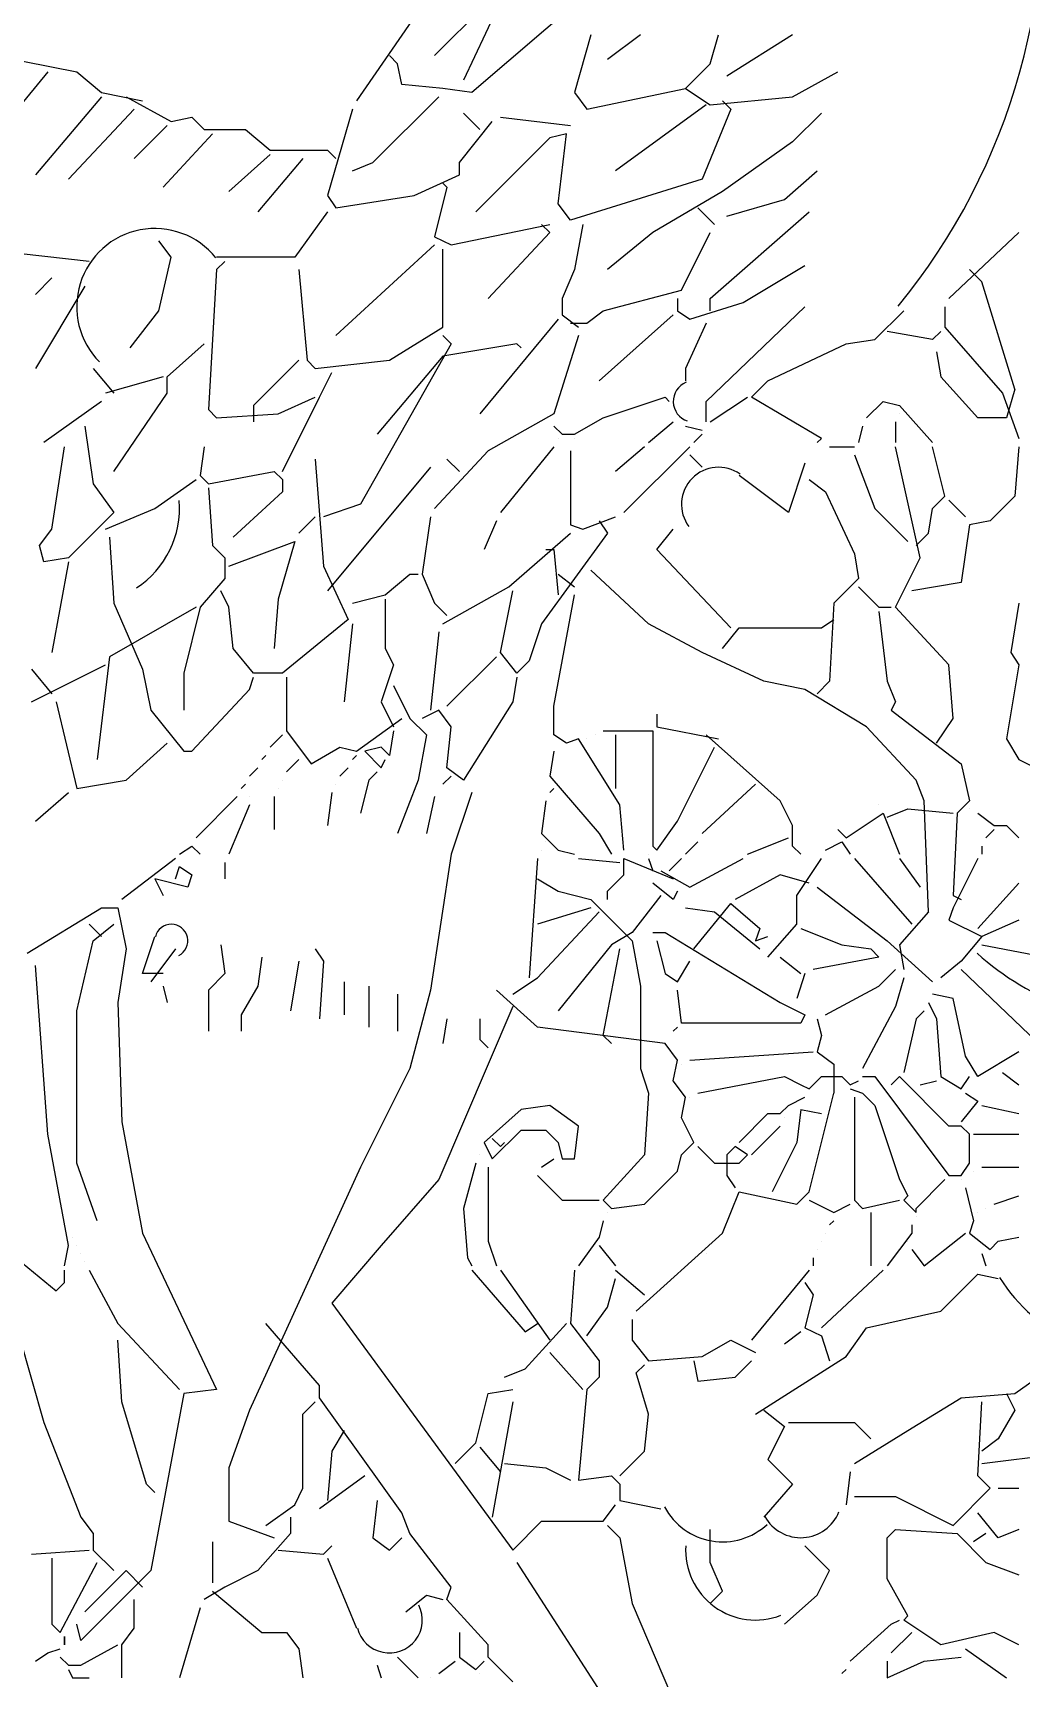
# Model space of a CAD drawing. Extents: x -747684 to -361709, y -438585 to -234743.
# Drawn here: x -372814.4 to -372673.6, y -242702 to -242467.6 of the extents above; entities that cross this region are included whole.
import ezdxf

# ---------------------------------------------------------------- set-up
doc = ezdxf.new("R2010")
doc.units = 0
doc.header["$LTSCALE"] = 100
doc.header["$MEASUREMENT"] = 0
doc.layers.get('0').update_dxf_attribs({"linetype": 'CONTINUOUS'})
for name, color, linetype in [('1', 7, 'CONTINUOUS'), ('2', 1, 'CONTINUOUS'), ('2D', 7, 'CONTINUOUS')]:
    doc.layers.add(name, color=color, linetype=linetype)

msp = doc.modelspace()

# ---------------------------------------------------------------- linework, layer by layer
at = {"color": 8}
msp.add_circle((-372767.14, -242550.53), 322.68, dxfattribs=at)
at = {"layer": '1', "color": 8}
for p, q in [((-372676.22, -242518.93), (-372673.88, -242525.39)), ((-372674.46, -242518.35), (-372675.64, -242522.45)), ((-372675.64, -242522.45), (-372679.74, -242522.45)), ((-372730.17, -242587.55), (-372730.17, -242585.2)), ((-372730.17, -242585.2), (-372723.14, -242588.13)), ((-372726.66, -242584.61), (-372726.66, -242584.61)), ((-372726.66, -242585.2), (-372726.07, -242586.96)), ((-372724.9, -242590.48), (-372729, -242595.76)), ((-372734.87, -242591.07), (-372729, -242596.93)), ((-372686.78, -242592.82), (-372690.88, -242597.52)), ((-372683.26, -242592.24), (-372683.85, -242594)), ((-372683.85, -242594), (-372679.16, -242596.34)), ((-372729, -242595.76), (-372731.93, -242597.52)), ((-372692.64, -242596.93), (-372686.19, -242602.79)), ((-372690.88, -242597.52), (-372690.3, -242601.03)), ((-372679.16, -242596.34), (-372682.09, -242599.86)), ((-372707.89, -242599.28), (-372704.96, -242601.62)), ((-372682.09, -242599.86), (-372685.02, -242602.21)), ((-372702.61, -242612.76), (-372700.27, -242614.52)), ((-372703.79, -242618.04), (-372702.03, -242616.28)), ((-372702.03, -242616.28), (-372699.09, -242616.28)), ((-372700.27, -242614.52), (-372700.27, -242618.63)), ((-372699.09, -242616.28), (-372697.92, -242617.45)), ((-372704.96, -242617.45), (-372703.79, -242618.04)), ((-372697.92, -242617.45), (-372696.75, -242616.87)), ((-372697.92, -242618.04), (-372696.16, -242618.63)), ((-372706.72, -242620.39), (-372704.37, -242619.21)), ((-372688.54, -242635.63), (-372688.54, -242635.05)), ((-372809.93, -242696.04), (-372809.93, -242697.21)), ((-372809.93, -242697.21), (-372809.93, -242696.04)), ((-372812.27, -242698.38), (-372810.52, -242697.8)), ((-372810.52, -242698.97), (-372809.34, -242700.14)), ((-372809.34, -242700.14), (-372807.58, -242700.14)), ((-372809.34, -242700.73), (-372808.76, -242701.9))]:
    msp.add_line(p, q, dxfattribs=at)
at = {"layer": '2', "color": 8}
for p, q in [((-372750.11, -242450.91), (-372768.29, -242477.3)), ((-372757.15, -242470.85), (-372750.11, -242463.81)), ((-372735.45, -242462.05), (-372751.87, -242476.12)), ((-372748.35, -242464.4), (-372753.05, -242474.37)), ((-372734.87, -242467.91), (-372737.21, -242476.12)), ((-372727.83, -242467.91), (-372732.52, -242471.43)), ((-372717.86, -242472.02), (-372716.69, -242467.91)), ((-372706.13, -242467.91), (-372715.51, -242473.78)), ((-372819.9, -242470.85), (-372808.17, -242473.19)), ((-372762.43, -242472.02), (-372763.6, -242470.85)), ((-372812.27, -242473.19), (-372823.42, -242486.68)), ((-372808.17, -242473.19), (-372804.65, -242476.12)), ((-372761.84, -242474.95), (-372762.43, -242472.02)), ((-372721.38, -242475.54), (-372717.86, -242472.02)), ((-372706.13, -242476.71), (-372699.68, -242473.19)), ((-372755.98, -242475.54), (-372761.84, -242474.95)), ((-372751.87, -242476.12), (-372755.98, -242475.54)), ((-372735.45, -242478.47), (-372721.38, -242475.54)), ((-372721.38, -242475.54), (-372717.86, -242477.88)), ((-372804.65, -242476.71), (-372814.03, -242487.85)), ((-372804.65, -242476.12), (-372798.79, -242477.3)), ((-372801.13, -242476.71), (-372794.68, -242480.23)), ((-372765.95, -242486.09), (-372756.56, -242476.71)), ((-372737.21, -242476.12), (-372735.45, -242478.47)), ((-372718.45, -242477.88), (-372731.35, -242487.27)), ((-372717.86, -242477.88), (-372706.13, -242476.71)), ((-372716.1, -242477.3), (-372714.93, -242478.47)), ((-372799.96, -242478.47), (-372809.34, -242488.44)), ((-372794.68, -242480.23), (-372791.75, -242479.64)), ((-372791.75, -242479.64), (-372789.99, -242481.4)), ((-372768.88, -242478.47), (-372772.4, -242490.79)), ((-372753.63, -242486.09), (-372748.94, -242480.23)), ((-372753.05, -242479.06), (-372750.7, -242481.4)), ((-372747.77, -242479.64), (-372737.8, -242480.82)), ((-372714.93, -242478.47), (-372719.03, -242488.44)), ((-372702.03, -242479.06), (-372706.13, -242483.16)), ((-372795.27, -242480.82), (-372799.96, -242485.51)), ((-372788.82, -242481.99), (-372795.85, -242489.61)), ((-372789.99, -242481.4), (-372784.13, -242481.4)), ((-372784.13, -242481.4), (-372780.61, -242484.33)), ((-372740.73, -242482.58), (-372751.29, -242493.13)), ((-372738.38, -242481.99), (-372740.73, -242482.58)), ((-372739.56, -242491.96), (-372738.38, -242481.99)), ((-372780.61, -242484.92), (-372786.47, -242490.2)), ((-372780.61, -242484.33), (-372772.4, -242484.33)), ((-372772.4, -242484.33), (-372771.22, -242485.51)), ((-372706.13, -242483.16), (-372716.1, -242490.2)), ((-372775.92, -242485.51), (-372782.37, -242493.13)), ((-372768.88, -242487.27), (-372765.95, -242486.09)), ((-372753.63, -242487.85), (-372753.63, -242486.09)), ((-372707.3, -242491.37), (-372702.61, -242487.27)), ((-372760.08, -242490.79), (-372753.63, -242487.85)), ((-372755.39, -242489.61), (-372757.15, -242496.65)), ((-372755.98, -242489.03), (-372755.39, -242489.61)), ((-372719.03, -242488.44), (-372737.8, -242494.3)), ((-372772.4, -242490.79), (-372771.22, -242492.54)), ((-372771.22, -242492.54), (-372760.08, -242490.79)), ((-372737.8, -242494.3), (-372739.56, -242491.96)), ((-372716.1, -242490.2), (-372726.07, -242496.06)), ((-372715.51, -242493.72), (-372707.3, -242491.37)), ((-372772.4, -242493.13), (-372777.09, -242499.58)), ((-372719.62, -242492.54), (-372717.27, -242494.89)), ((-372717.86, -242505.45), (-372703.79, -242493.13)), ((-372757.15, -242496.65), (-372754.8, -242497.82)), ((-372754.8, -242497.82), (-372740.73, -242494.89)), ((-372740.73, -242496.06), (-372749.53, -242505.45)), ((-372741.9, -242494.89), (-372740.73, -242496.06)), ((-372736.04, -242494.89), (-372737.21, -242501.34)), ((-372726.07, -242496.06), (-372732.52, -242501.34)), ((-372721.96, -242504.27), (-372717.86, -242496.06)), ((-372673.88, -242496.06), (-372683.85, -242505.45)), ((-372806.41, -242500.17), (-372822.24, -242498.41)), ((-372794.68, -242499.58), (-372796.44, -242497.24)), ((-372757.15, -242497.82), (-372771.22, -242510.72)), ((-372755.98, -242509.55), (-372755.98, -242498.41)), ((-372796.44, -242507.21), (-372794.68, -242499.58)), ((-372788.23, -242501.34), (-372789.4, -242521.28)), ((-372777.09, -242499.58), (-372788.23, -242499.58)), ((-372787.06, -242500.17), (-372788.23, -242501.34)), ((-372776.5, -242501.34), (-372775.33, -242514.24)), ((-372737.21, -242501.34), (-372738.97, -242505.45)), ((-372713.17, -242506.03), (-372704.37, -242500.75)), ((-372679.16, -242503.1), (-372680.91, -242501.34)), ((-372811.69, -242502.51), (-372814.03, -242504.86)), ((-372807, -242503.69), (-372814.03, -242515.42)), ((-372674.46, -242518.35), (-372679.16, -242503.1)), ((-372738.97, -242505.45), (-372738.97, -242507.79)), ((-372733.11, -242507.21), (-372721.96, -242504.27)), ((-372722.55, -242505.45), (-372722.55, -242507.21)), ((-372720.79, -242508.38), (-372713.17, -242506.03)), ((-372717.86, -242507.21), (-372717.86, -242505.45)), ((-372800.55, -242512.48), (-372796.44, -242507.21)), ((-372739.56, -242508.38), (-372750.7, -242521.87)), ((-372738.97, -242507.79), (-372736.63, -242509.55)), ((-372735.45, -242508.97), (-372733.11, -242507.21)), ((-372723.14, -242507.79), (-372733.69, -242517.18)), ((-372722.55, -242507.21), (-372720.79, -242508.38)), ((-372718.45, -242520.11), (-372704.37, -242506.62)), ((-372694.4, -242511.31), (-372690.3, -242507.21)), ((-372684.43, -242506.62), (-372684.43, -242509.55)), ((-372763.6, -242514.24), (-372755.98, -242509.55)), ((-372755.98, -242510.72), (-372754.8, -242511.9)), ((-372736.63, -242510.72), (-372740.14, -242521.87)), ((-372737.8, -242508.97), (-372735.45, -242508.97)), ((-372718.45, -242508.97), (-372721.38, -242515.42)), ((-372686.19, -242511.31), (-372692.64, -242510.14)), ((-372685.02, -242510.14), (-372686.19, -242511.31)), ((-372684.43, -242509.55), (-372676.22, -242518.93)), ((-372795.27, -242516.59), (-372789.99, -242511.9)), ((-372754.8, -242511.9), (-372767.71, -242534.77)), ((-372745.42, -242511.9), (-372755.98, -242513.66)), ((-372744.84, -242512.48), (-372745.42, -242511.9)), ((-372709.65, -242517.18), (-372698.51, -242511.9)), ((-372698.51, -242511.9), (-372694.4, -242511.31)), ((-372685.61, -242513.07), (-372685.02, -242516.59)), ((-372805.82, -242515.42), (-372802.89, -242518.93)), ((-372776.5, -242514.24), (-372782.95, -242520.69)), ((-372775.33, -242514.24), (-372774.16, -242515.42)), ((-372774.16, -242515.42), (-372763.6, -242514.24)), ((-372755.98, -242513.66), (-372765.36, -242524.8)), ((-372721.38, -242515.42), (-372721.38, -242517.18)), ((-372795.85, -242516.59), (-372804.06, -242518.93)), ((-372795.27, -242518.93), (-372795.27, -242516.59)), ((-372773.57, -242519.52), (-372771.81, -242516)), ((-372712, -242519.52), (-372709.65, -242517.18)), ((-372685.02, -242516.59), (-372679.74, -242522.45)), ((-372804.65, -242520.11), (-372812.86, -242525.97)), ((-372802.89, -242530.08), (-372795.27, -242518.93)), ((-372779.43, -242521.87), (-372774.16, -242519.52)), ((-372778.85, -242530.08), (-372773.57, -242519.52)), ((-372733.11, -242522.45), (-372724.31, -242519.52)), ((-372724.31, -242519.52), (-372723.72, -242520.11)), ((-372718.45, -242523.04), (-372718.45, -242520.11)), ((-372717.86, -242523.04), (-372712.58, -242519.52)), ((-372702.03, -242525.39), (-372712, -242519.52)), ((-372695.58, -242522.45), (-372693.23, -242520.11)), ((-372693.23, -242520.11), (-372690.88, -242520.69)), ((-372789.4, -242521.28), (-372788.23, -242522.45)), ((-372788.23, -242522.45), (-372779.43, -242521.87)), ((-372782.95, -242520.69), (-372782.95, -242523.04)), ((-372740.14, -242521.87), (-372749.53, -242527.14)), ((-372737.21, -242524.8), (-372733.11, -242522.45)), ((-372690.88, -242520.69), (-372686.19, -242525.97)), ((-372690.88, -242521.87), (-372690.88, -242521.87)), ((-372807, -242523.63), (-372805.82, -242531.84)), ((-372740.14, -242523.63), (-372738.97, -242524.8)), ((-372738.97, -242524.8), (-372737.21, -242524.8)), ((-372726.66, -242525.97), (-372723.14, -242523.04)), ((-372721.38, -242523.63), (-372719.03, -242524.21)), ((-372720.21, -242525.97), (-372719.03, -242524.8)), ((-372696.16, -242523.63), (-372696.75, -242525.97)), ((-372691.47, -242523.04), (-372691.47, -242525.97)), ((-372811.69, -242538.29), (-372809.93, -242526.56)), ((-372789.99, -242526.56), (-372790.58, -242530.66)), ((-372749.53, -242527.14), (-372757.15, -242535.35)), ((-372740.14, -242526.56), (-372747.77, -242535.94)), ((-372739.56, -242525.39), (-372739.56, -242525.39)), ((-372737.8, -242527.14), (-372737.8, -242537.7)), ((-372737.21, -242525.39), (-372737.21, -242525.39)), ((-372727.24, -242526.56), (-372731.35, -242530.08)), ((-372720.79, -242526.56), (-372730.17, -242535.94)), ((-372702.61, -242525.97), (-372702.03, -242525.39)), ((-372700.85, -242526.56), (-372697.33, -242526.56)), ((-372687.95, -242542.39), (-372691.47, -242526.56)), ((-372684.43, -242533.6), (-372686.19, -242526.56)), ((-372673.88, -242526.56), (-372674.46, -242533.6)), ((-372774.16, -242528.32), (-372772.98, -242543.56)), ((-372757.74, -242529.49), (-372772.4, -242547.08)), ((-372755.39, -242528.32), (-372753.63, -242530.08)), ((-372720.79, -242527.73), (-372719.03, -242529.49)), ((-372704.37, -242528.9), (-372706.72, -242535.94)), ((-372697.33, -242527.73), (-372694.4, -242535.35)), ((-372805.82, -242531.84), (-372802.89, -242535.94)), ((-372797.03, -242535.35), (-372791.16, -242531.25)), ((-372790.58, -242530.66), (-372789.4, -242531.84)), ((-372789.4, -242531.84), (-372780.02, -242530.08)), ((-372780.02, -242530.08), (-372778.85, -242531.25)), ((-372778.85, -242531.25), (-372778.85, -242533.01)), ((-372706.72, -242535.94), (-372713.75, -242530.66)), ((-372703.79, -242531.25), (-372701.44, -242533.01)), ((-372789.4, -242532.42), (-372788.82, -242540.63)), ((-372778.85, -242533.01), (-372785.89, -242539.46)), ((-372701.44, -242533.01), (-372697.33, -242541.81)), ((-372686.19, -242535.35), (-372684.43, -242533.6)), ((-372683.85, -242534.18), (-372681.5, -242536.53)), ((-372674.46, -242533.6), (-372677.98, -242537.11)), ((-372802.89, -242535.94), (-372809.34, -242542.39)), ((-372804.06, -242538.29), (-372797.03, -242535.35)), ((-372774.16, -242536.53), (-372776.5, -242538.87)), ((-372767.71, -242534.77), (-372772.98, -242536.53)), ((-372757.74, -242536.53), (-372758.91, -242544.74)), ((-372736.04, -242538.29), (-372731.35, -242536.53)), ((-372694.4, -242535.35), (-372689.71, -242540.05)), ((-372686.78, -242538.87), (-372686.19, -242535.35)), ((-372813.45, -242540.63), (-372811.69, -242538.29)), ((-372748.35, -242537.11), (-372750.11, -242541.22)), ((-372746.59, -242546.5), (-372737.8, -242538.87)), ((-372732.52, -242538.87), (-372741.9, -242551.77)), ((-372737.8, -242537.7), (-372736.04, -242538.29)), ((-372733.69, -242537.11), (-372732.52, -242538.87)), ((-372725.48, -242541.22), (-372723.14, -242538.29)), ((-372688.54, -242540.63), (-372686.78, -242538.87)), ((-372680.91, -242537.7), (-372682.09, -242545.91)), ((-372677.98, -242537.11), (-372680.91, -242537.7)), ((-372812.86, -242542.98), (-372813.45, -242540.63)), ((-372803.48, -242539.46), (-372802.89, -242548.84)), ((-372788.82, -242540.63), (-372787.06, -242542.39)), ((-372786.47, -242543.56), (-372777.09, -242540.05)), ((-372777.09, -242540.05), (-372779.43, -242548.26)), ((-372741.32, -242541.22), (-372740.14, -242541.22)), ((-372740.14, -242541.22), (-372739.56, -242547.67)), ((-372714.93, -242552.36), (-372725.48, -242541.22)), ((-372809.34, -242542.39), (-372812.86, -242542.98)), ((-372809.34, -242542.98), (-372811.69, -242555.88)), ((-372787.06, -242542.39), (-372787.06, -242545.32)), ((-372772.98, -242543.56), (-372769.47, -242551.19)), ((-372697.33, -242541.81), (-372696.75, -242545.32)), ((-372691.47, -242549.43), (-372687.95, -242542.39)), ((-372787.06, -242545.32), (-372790.58, -242549.43)), ((-372764.19, -242547.67), (-372760.67, -242544.74)), ((-372760.67, -242544.74), (-372759.5, -242544.74)), ((-372758.91, -242544.74), (-372757.15, -242548.84)), ((-372739.56, -242544.74), (-372737.21, -242546.5)), ((-372726.66, -242551.77), (-372734.87, -242544.15)), ((-372696.75, -242545.32), (-372700.27, -242548.84)), ((-372682.09, -242545.91), (-372689.12, -242547.08)), ((-372786.47, -242549.43), (-372787.64, -242547.08)), ((-372779.43, -242548.26), (-372780.02, -242555.29)), ((-372768.88, -242548.84), (-372764.19, -242547.67)), ((-372764.19, -242548.26), (-372764.19, -242555.29)), ((-372755.98, -242551.77), (-372746.59, -242546.5)), ((-372747.77, -242555.88), (-372746.01, -242547.08)), ((-372740.14, -242563.5), (-372737.21, -242547.67)), ((-372696.75, -242546.5), (-372693.82, -242549.43)), ((-372791.16, -242549.43), (-372803.48, -242556.47)), ((-372802.89, -242548.84), (-372798.79, -242558.23)), ((-372790.58, -242549.43), (-372792.92, -242558.81)), ((-372785.89, -242555.29), (-372786.47, -242549.43)), ((-372757.15, -242548.84), (-372755.39, -242550.6)), ((-372700.27, -242548.84), (-372700.85, -242559.98)), ((-372693.82, -242549.43), (-372692.06, -242549.43)), ((-372693.82, -242550.02), (-372692.64, -242559.98)), ((-372683.85, -242557.64), (-372691.47, -242549.43)), ((-372673.88, -242548.84), (-372675.05, -242555.88)), ((-372769.47, -242551.19), (-372778.85, -242558.81)), ((-372768.88, -242551.77), (-372770.05, -242562.92)), ((-372756.56, -242552.95), (-372757.74, -242564.09)), ((-372741.9, -242551.77), (-372743.66, -242557.05)), ((-372719.03, -242555.88), (-372726.66, -242551.77)), ((-372716.1, -242555.29), (-372713.75, -242552.36)), ((-372713.75, -242552.36), (-372702.03, -242552.36)), ((-372702.03, -242552.36), (-372700.27, -242551.19)), ((-372782.95, -242558.81), (-372785.89, -242555.29)), ((-372764.19, -242555.29), (-372763.01, -242557.64)), ((-372814.62, -242562.92), (-372804.06, -242557.64)), ((-372803.48, -242556.47), (-372805.24, -242571.13)), ((-372763.01, -242557.64), (-372764.77, -242562.92)), ((-372748.35, -242556.47), (-372755.39, -242563.5)), ((-372745.42, -242558.81), (-372747.77, -242555.88)), ((-372743.66, -242557.05), (-372745.42, -242558.81)), ((-372710.24, -242559.98), (-372719.03, -242555.88)), ((-372683.26, -242565.26), (-372683.85, -242557.64)), ((-372673.88, -242557.64), (-372675.64, -242568.19)), ((-372675.05, -242555.88), (-372673.88, -242557.64)), ((-372814.62, -242558.23), (-372811.69, -242561.74)), ((-372798.79, -242558.23), (-372797.61, -242564.09)), ((-372792.92, -242558.81), (-372792.92, -242564.09)), ((-372783.54, -242561.16), (-372782.95, -242559.4)), ((-372778.85, -242558.81), (-372782.95, -242558.81)), ((-372778.26, -242559.4), (-372778.26, -242567.02)), ((-372745.42, -242559.4), (-372746.01, -242562.92)), ((-372704.37, -242561.16), (-372710.24, -242559.98)), ((-372700.85, -242559.98), (-372702.61, -242561.74)), ((-372692.64, -242559.98), (-372691.47, -242562.92)), ((-372791.75, -242569.95), (-372783.54, -242561.16)), ((-372763.01, -242560.57), (-372760.67, -242565.26)), ((-372695.58, -242566.44), (-372704.37, -242561.16)), ((-372811.1, -242562.92), (-372808.17, -242575.23)), ((-372797.61, -242564.09), (-372792.92, -242569.95)), ((-372764.77, -242562.92), (-372763.01, -242566.44)), ((-372756.56, -242564.09), (-372758.91, -242565.26)), ((-372754.8, -242566.44), (-372756.56, -242564.09)), ((-372746.01, -242562.92), (-372753.05, -242574.06)), ((-372740.14, -242567.61), (-372740.14, -242563.5)), ((-372725.48, -242564.68), (-372725.48, -242566.44)), ((-372691.47, -242562.92), (-372692.06, -242564.09)), ((-372692.06, -242564.09), (-372682.09, -242571.71)), ((-372778.26, -242567.02), (-372774.74, -242571.71)), ((-372768.29, -242569.95), (-372761.84, -242565.26)), ((-372763.01, -242567.02), (-372763.6, -242570.54)), ((-372760.67, -242565.26), (-372758.32, -242567.61)), ((-372755.39, -242572.3), (-372754.8, -242566.44)), ((-372733.11, -242567.02), (-372726.07, -242567.02)), ((-372726.07, -242567.02), (-372726.07, -242583.44)), ((-372725.48, -242566.44), (-372716.69, -242568.19)), ((-372688.54, -242574.06), (-372695.58, -242566.44)), ((-372685.61, -242568.78), (-372683.26, -242565.26)), ((-372801.13, -242574.06), (-372795.27, -242568.78)), ((-372780.61, -242569.37), (-372778.85, -242567.61)), ((-372774.74, -242571.71), (-372770.64, -242569.37)), ((-372770.64, -242569.37), (-372768.29, -242569.95)), ((-372764.77, -242569.37), (-372767.12, -242569.95)), ((-372763.6, -242570.54), (-372764.77, -242569.37)), ((-372758.32, -242567.61), (-372759.5, -242574.06)), ((-372738.38, -242568.78), (-372740.14, -242567.61)), ((-372736.63, -242568.19), (-372738.38, -242568.78)), ((-372730.76, -242577.58), (-372736.63, -242568.19)), ((-372735.45, -242568.19), (-372735.45, -242568.19)), ((-372734.28, -242567.61), (-372734.28, -242567.61)), ((-372731.35, -242567.61), (-372731.35, -242575.23)), ((-372722.55, -242579.92), (-372717.27, -242569.37)), ((-372707.89, -242576.99), (-372718.45, -242567.61)), ((-372675.64, -242568.19), (-372673.88, -242571.13)), ((-372792.92, -242569.95), (-372791.75, -242569.95)), ((-372781.78, -242571.13), (-372781.19, -242570.54)), ((-372778.26, -242572.89), (-372776.5, -242571.13)), ((-372768.88, -242571.13), (-372768.29, -242570.54)), ((-372767.12, -242569.95), (-372764.77, -242572.3)), ((-372764.77, -242572.3), (-372764.19, -242571.13)), ((-372740.14, -242569.95), (-372740.73, -242573.47)), ((-372740.14, -242569.95), (-372740.14, -242569.95)), ((-372682.09, -242571.71), (-372680.91, -242576.99)), ((-372673.88, -242571.13), (-372670.36, -242572.89)), ((-372808.17, -242575.23), (-372801.13, -242574.06)), ((-372783.54, -242573.47), (-372782.37, -242572.3)), ((-372778.85, -242574.06), (-372778.85, -242574.06)), ((-372770.64, -242573.47), (-372769.47, -242572.3)), ((-372766.53, -242574.06), (-372767.71, -242578.75)), ((-372766.53, -242574.06), (-372765.36, -242572.89)), ((-372759.5, -242574.06), (-372762.43, -242581.68)), ((-372755.98, -242574.65), (-372754.8, -242573.47)), ((-372753.05, -242574.06), (-372755.39, -242572.3)), ((-372740.73, -242573.47), (-372733.69, -242581.68)), ((-372687.37, -242576.99), (-372688.54, -242574.06)), ((-372814.03, -242579.92), (-372809.34, -242575.82)), ((-372791.16, -242582.27), (-372785.3, -242576.4)), ((-372784.71, -242575.23), (-372784.13, -242574.65)), ((-372784.71, -242575.23), (-372784.71, -242575.23)), ((-372783.54, -242576.4), (-372783.54, -242576.4)), ((-372780.02, -242576.4), (-372780.02, -242581.1)), ((-372779.43, -242575.23), (-372779.43, -242575.23)), ((-372771.81, -242575.82), (-372772.4, -242580.51)), ((-372771.22, -242574.65), (-372771.22, -242574.65)), ((-372757.15, -242576.4), (-372758.32, -242581.68)), ((-372757.15, -242576.4), (-372757.15, -242576.4)), ((-372751.87, -242575.82), (-372754.8, -242584.61)), ((-372740.73, -242575.82), (-372740.14, -242575.23)), ((-372719.03, -242581.68), (-372711.41, -242574.65)), ((-372783.54, -242577.58), (-372786.47, -242584.61)), ((-372741.32, -242576.99), (-372741.9, -242581.68)), ((-372730.17, -242584.03), (-372730.76, -242577.58)), ((-372706.13, -242580.51), (-372707.89, -242576.99)), ((-372698.51, -242582.27), (-372693.23, -242578.75)), ((-372693.82, -242577.58), (-372693.82, -242577.58)), ((-372693.23, -242578.75), (-372690.88, -242584.61)), ((-372692.64, -242579.34), (-372689.71, -242578.16)), ((-372689.71, -242578.16), (-372683.26, -242578.75)), ((-372686.78, -242592.82), (-372687.37, -242576.99)), ((-372682.67, -242578.75), (-372683.26, -242590.48)), ((-372680.91, -242576.99), (-372682.67, -242578.75)), ((-372680.91, -242578.16), (-372680.91, -242578.16)), ((-372679.74, -242578.75), (-372677.4, -242580.51)), ((-372725.48, -242584.03), (-372722.55, -242579.92)), ((-372706.13, -242583.44), (-372706.13, -242580.51)), ((-372699.68, -242581.1), (-372698.51, -242582.27)), ((-372678.57, -242582.27), (-372677.4, -242581.1)), ((-372677.4, -242580.51), (-372675.64, -242580.51)), ((-372675.64, -242580.51), (-372673.88, -242582.27)), ((-372793.51, -242584.61), (-372791.75, -242583.44)), ((-372791.75, -242583.44), (-372790.58, -242584.61)), ((-372741.9, -242581.68), (-372739.56, -242584.03)), ((-372741.32, -242582.86), (-372741.32, -242582.86)), ((-372733.69, -242581.68), (-372731.93, -242584.61)), ((-372726.07, -242583.44), (-372725.48, -242584.03)), ((-372721.38, -242584.61), (-372719.62, -242582.86)), ((-372712.58, -242584.61), (-372706.72, -242582.27)), ((-372704.96, -242584.61), (-372706.13, -242583.44)), ((-372701.44, -242584.03), (-372699.09, -242582.86)), ((-372699.09, -242582.86), (-372697.92, -242584.61)), ((-372679.16, -242583.44), (-372679.16, -242584.61)), ((-372794.1, -242585.2), (-372801.72, -242591.07)), ((-372787.06, -242585.79), (-372787.06, -242588.13)), ((-372754.8, -242584.61), (-372757.74, -242603.97)), ((-372742.49, -242585.2), (-372743.66, -242602.21)), ((-372741.9, -242584.03), (-372741.9, -242584.03)), ((-372739.56, -242584.03), (-372737.21, -242584.61)), ((-372736.63, -242585.2), (-372730.76, -242585.79)), ((-372721.96, -242585.2), (-372723.72, -242586.96)), ((-372720.79, -242589.31), (-372713.17, -242585.2)), ((-372705.54, -242590.48), (-372702.03, -242585.2)), ((-372697.33, -242585.2), (-372689.12, -242594.58)), ((-372690.88, -242585.2), (-372687.95, -242589.31)), ((-372679.74, -242585.2), (-372683.26, -242592.24)), ((-372792.34, -242589.31), (-372797.03, -242588.13)), ((-372797.03, -242588.13), (-372795.85, -242590.48)), ((-372794.1, -242588.13), (-372793.51, -242586.37)), ((-372793.51, -242586.37), (-372791.75, -242587.55)), ((-372791.75, -242587.55), (-372792.34, -242589.31)), ((-372742.49, -242588.13), (-372739.56, -242589.89)), ((-372732.52, -242589.89), (-372730.17, -242587.55)), ((-372724.9, -242586.96), (-372720.79, -242589.31)), ((-372707.89, -242587.55), (-372714.34, -242591.07)), ((-372703.79, -242588.72), (-372707.89, -242587.55)), ((-372739.56, -242589.89), (-372734.87, -242591.07)), ((-372732.52, -242591.07), (-372732.52, -242589.89)), ((-372723.14, -242591.07), (-372726.07, -242588.72)), ((-372722.55, -242589.89), (-372723.14, -242591.07)), ((-372705.54, -242594.58), (-372705.54, -242590.48)), ((-372702.61, -242589.31), (-372692.64, -242596.93)), ((-372683.26, -242590.48), (-372682.09, -242591.07)), ((-372673.88, -242588.72), (-372679.74, -242595.17)), ((-372815.21, -242598.69), (-372804.65, -242592.24)), ((-372804.65, -242592.24), (-372802.31, -242592.24)), ((-372802.31, -242592.24), (-372801.13, -242598.1)), ((-372734.87, -242592.24), (-372742.49, -242594.58)), ((-372742.49, -242602.21), (-372733.69, -242592.82)), ((-372721.38, -242592.24), (-372717.27, -242592.82)), ((-372720.21, -242598.1), (-372714.93, -242591.65)), ((-372717.27, -242592.82), (-372710.82, -242598.1)), ((-372714.93, -242591.65), (-372710.82, -242595.17)), ((-372806.41, -242594.58), (-372804.65, -242596.34)), ((-372805.82, -242596.93), (-372802.89, -242594.58)), ((-372710.82, -242595.17), (-372711.41, -242596.93)), ((-372709.65, -242599.28), (-372705.54, -242594.58)), ((-372704.96, -242595.17), (-372699.09, -242597.52)), ((-372673.88, -242594), (-372679.16, -242596.34)), ((-372808.17, -242606.9), (-372805.82, -242596.93)), ((-372798.79, -242601.62), (-372797.03, -242596.34)), ((-372787.64, -242597.52), (-372787.06, -242601.62)), ((-372731.93, -242597.52), (-372739.56, -242606.9)), ((-372729, -242596.93), (-372727.83, -242603.38)), ((-372726.07, -242595.76), (-372724.31, -242595.76)), ((-372725.48, -242596.93), (-372724.31, -242601.62)), ((-372724.31, -242595.76), (-372707.89, -242605.73)), ((-372711.41, -242596.93), (-372709.65, -242596.34)), ((-372699.09, -242597.52), (-372694.99, -242598.1)), ((-372679.16, -242597.52), (-372666.84, -242599.86)), ((-372801.13, -242598.1), (-372802.31, -242605.73)), ((-372794.1, -242598.1), (-372797.61, -242602.79)), ((-372781.78, -242599.28), (-372782.37, -242603.38)), ((-372776.5, -242599.86), (-372777.68, -242606.9)), ((-372774.16, -242598.1), (-372772.98, -242599.86)), ((-372772.98, -242599.86), (-372773.57, -242608.07)), ((-372733.11, -242610.42), (-372730.76, -242598.1)), ((-372722.55, -242602.79), (-372720.79, -242599.86)), ((-372693.82, -242599.28), (-372703.2, -242601.03)), ((-372694.99, -242598.1), (-372693.82, -242599.28)), ((-372812.27, -242624.49), (-372814.03, -242600.45)), ((-372795.85, -242601.62), (-372798.79, -242601.62)), ((-372787.06, -242601.62), (-372789.4, -242603.97)), ((-372746.01, -242604.55), (-372742.49, -242602.21)), ((-372724.31, -242601.62), (-372722.55, -242602.79)), ((-372704.37, -242601.62), (-372705.54, -242605.14)), ((-372693.82, -242603.38), (-372691.47, -242601.03)), ((-372690.3, -242602.21), (-372691.47, -242606.31)), ((-372682.09, -242601.03), (-372669.19, -242613.35)), ((-372795.85, -242603.38), (-372795.27, -242605.73)), ((-372789.4, -242603.97), (-372789.4, -242609.83)), ((-372782.37, -242603.38), (-372784.71, -242607.49)), ((-372770.05, -242602.79), (-372770.05, -242607.49)), ((-372766.53, -242603.38), (-372766.53, -242609.24)), ((-372762.43, -242604.55), (-372762.43, -242609.83)), ((-372757.74, -242603.97), (-372760.67, -242615.11)), ((-372742.49, -242609.24), (-372748.35, -242603.97)), ((-372727.83, -242603.38), (-372727.83, -242615.11)), ((-372721.96, -242608.66), (-372722.55, -242603.97)), ((-372701.44, -242607.49), (-372693.82, -242603.38)), ((-372683.26, -242605.14), (-372686.19, -242604.55)), ((-372808.17, -242628.6), (-372808.17, -242606.9)), ((-372802.31, -242605.73), (-372801.72, -242622.73)), ((-372746.01, -242606.31), (-372756.56, -242630.94)), ((-372707.89, -242605.73), (-372704.37, -242607.49)), ((-372691.47, -242606.31), (-372696.16, -242615.11)), ((-372688.54, -242608.07), (-372687.37, -242606.9)), ((-372686.78, -242605.73), (-372685.61, -242608.07)), ((-372681.5, -242613.35), (-372683.26, -242605.14)), ((-372784.71, -242607.49), (-372784.71, -242609.83)), ((-372755.39, -242608.07), (-372755.98, -242611.59)), ((-372750.7, -242608.07), (-372750.7, -242611)), ((-372724.31, -242611.59), (-372742.49, -242609.24)), ((-372723.14, -242609.83), (-372722.55, -242609.24)), ((-372704.96, -242608.66), (-372721.96, -242608.66)), ((-372704.37, -242607.49), (-372704.96, -242608.66)), ((-372702.61, -242608.07), (-372702.03, -242610.42)), ((-372688.54, -242608.07), (-372690.3, -242615.7)), ((-372685.61, -242608.07), (-372685.02, -242616.28)), ((-372750.7, -242611), (-372749.53, -242612.18)), ((-372731.93, -242611.59), (-372733.11, -242610.42)), ((-372722.55, -242613.94), (-372724.31, -242611.59)), ((-372702.03, -242610.42), (-372702.61, -242612.76)), ((-372723.14, -242616.87), (-372722.55, -242613.94)), ((-372720.79, -242613.94), (-372703.2, -242612.76)), ((-372679.74, -242616.28), (-372681.5, -242613.35)), ((-372673.88, -242612.76), (-372679.74, -242616.28)), ((-372760.67, -242615.11), (-372767.71, -242629.18)), ((-372727.83, -242615.11), (-372726.66, -242618.63)), ((-372721.96, -242614.52), (-372721.96, -242614.52)), ((-372719.62, -242618.63), (-372707.3, -242616.28)), ((-372707.3, -242616.28), (-372704.96, -242617.45)), ((-372696.16, -242616.28), (-372694.4, -242616.28)), ((-372694.4, -242616.28), (-372683.85, -242630.36)), ((-372690.88, -242616.28), (-372692.06, -242617.45)), ((-372683.85, -242623.32), (-372690.88, -242616.28)), ((-372685.02, -242616.28), (-372682.09, -242618.04)), ((-372682.09, -242618.04), (-372680.91, -242616.28)), ((-372676.22, -242615.7), (-372673.88, -242617.45)), ((-372726.66, -242618.63), (-372727.24, -242627.42)), ((-372721.38, -242619.21), (-372723.14, -242616.87)), ((-372703.79, -242632.7), (-372700.27, -242618.63)), ((-372696.16, -242618.63), (-372694.4, -242620.39)), ((-372687.95, -242617.45), (-372685.61, -242616.87)), ((-372681.5, -242618.63), (-372679.74, -242619.8)), ((-372744.84, -242620.97), (-372750.11, -242625.66)), ((-372740.73, -242620.39), (-372744.84, -242620.97)), ((-372736.63, -242623.32), (-372740.73, -242620.39)), ((-372721.96, -242622.15), (-372721.38, -242619.21)), ((-372720.79, -242619.21), (-372720.79, -242619.21)), ((-372707.89, -242621.56), (-372706.72, -242620.39)), ((-372704.96, -242620.97), (-372705.54, -242625.66)), ((-372704.96, -242620.97), (-372702.03, -242621.56)), ((-372697.33, -242619.21), (-372697.33, -242633.87)), ((-372694.4, -242620.39), (-372690.88, -242630.94)), ((-372679.74, -242619.8), (-372682.09, -242622.73)), ((-372679.16, -242620.39), (-372673.88, -242621.56)), ((-372801.72, -242622.73), (-372798.79, -242638.57)), ((-372737.21, -242628.01), (-372736.63, -242623.32)), ((-372720.21, -242625.66), (-372721.96, -242622.15)), ((-372713.75, -242625.66), (-372709.65, -242621.56)), ((-372712, -242627.42), (-372707.89, -242623.32)), ((-372709.65, -242621.56), (-372707.89, -242621.56)), ((-372707.3, -242622.15), (-372707.3, -242622.15)), ((-372682.09, -242623.32), (-372683.85, -242623.32)), ((-372680.91, -242624.49), (-372682.09, -242623.32)), ((-372809.34, -242640.33), (-372812.27, -242624.49)), ((-372750.11, -242625.66), (-372748.94, -242628.01)), ((-372748.94, -242628.01), (-372744.84, -242623.91)), ((-372748.94, -242625.08), (-372747.77, -242626.25)), ((-372747.77, -242626.25), (-372747.18, -242625.66)), ((-372744.84, -242623.91), (-372741.32, -242623.91)), ((-372741.32, -242623.91), (-372739.56, -242625.66)), ((-372739.56, -242625.66), (-372738.97, -242628.01)), ((-372721.96, -242627.42), (-372720.21, -242625.66)), ((-372705.54, -242625.66), (-372709.06, -242632.7)), ((-372680.91, -242628.6), (-372680.91, -242624.49)), ((-372680.33, -242624.49), (-372673.88, -242624.49)), ((-372750.7, -242627.42), (-372750.7, -242627.42)), ((-372741.9, -242629.18), (-372740.14, -242628.01)), ((-372738.97, -242628.01), (-372737.21, -242628.01)), ((-372727.24, -242627.42), (-372733.11, -242633.87)), ((-372722.55, -242629.77), (-372721.96, -242627.42)), ((-372719.62, -242626.25), (-372717.27, -242628.6)), ((-372714.34, -242626.25), (-372715.51, -242627.42)), ((-372715.51, -242627.42), (-372715.51, -242630.36)), ((-372712.58, -242627.42), (-372714.34, -242626.25)), ((-372713.75, -242628.6), (-372712.58, -242627.42)), ((-372805.24, -242636.81), (-372808.17, -242628.6)), ((-372767.71, -242629.18), (-372783.54, -242663.78)), ((-372751.29, -242628.6), (-372753.05, -242635.05)), ((-372749.53, -242629.18), (-372749.53, -242639.74)), ((-372749.53, -242629.18), (-372749.53, -242629.18)), ((-372742.49, -242630.36), (-372738.97, -242633.87)), ((-372727.24, -242634.46), (-372722.55, -242629.77)), ((-372717.27, -242628.6), (-372713.75, -242628.6)), ((-372715.51, -242630.36), (-372714.34, -242632.12)), ((-372683.85, -242630.36), (-372682.09, -242630.36)), ((-372682.09, -242630.36), (-372680.91, -242628.6)), ((-372680.33, -242629.77), (-372680.33, -242629.77)), ((-372679.16, -242629.18), (-372673.88, -242629.18)), ((-372756.56, -242630.94), (-372764.77, -242640.33)), ((-372716.1, -242638.57), (-372713.75, -242632.7)), ((-372713.75, -242632.7), (-372705.54, -242634.46)), ((-372705.54, -242634.46), (-372703.79, -242632.7)), ((-372690.88, -242630.94), (-372689.71, -242633.29)), ((-372688.54, -242635.05), (-372684.43, -242630.94)), ((-372682.09, -242630.94), (-372682.09, -242630.94)), ((-372681.5, -242632.12), (-372680.33, -242636.81)), ((-372753.05, -242635.05), (-372752.46, -242642.08)), ((-372738.97, -242633.87), (-372733.69, -242633.87)), ((-372733.11, -242633.87), (-372731.93, -242635.05)), ((-372731.93, -242635.05), (-372727.24, -242634.46)), ((-372703.79, -242633.87), (-372700.27, -242635.63)), ((-372700.27, -242635.63), (-372697.92, -242634.46)), ((-372697.33, -242633.87), (-372696.16, -242635.05)), ((-372696.16, -242635.05), (-372690.88, -242633.87)), ((-372689.71, -242633.29), (-372690.3, -242633.87)), ((-372690.3, -242633.87), (-372688.54, -242635.63)), ((-372678.57, -242635.05), (-372678.57, -242635.05)), ((-372677.4, -242634.46), (-372673.88, -242633.29)), ((-372733.11, -242636.81), (-372733.69, -242639.15)), ((-372732.52, -242635.63), (-372732.52, -242635.63)), ((-372700.85, -242637.39), (-372700.27, -242636.81)), ((-372694.99, -242635.63), (-372694.99, -242643.26)), ((-372689.12, -242637.39), (-372689.12, -242638.57)), ((-372688.54, -242636.22), (-372688.54, -242636.22)), ((-372680.33, -242636.81), (-372680.91, -242638.57)), ((-372679.74, -242635.63), (-372679.74, -242635.63)), ((-372808.76, -242639.15), (-372808.76, -242639.15)), ((-372798.79, -242638.57), (-372788.23, -242660.85)), ((-372749.53, -242639.74), (-372748.35, -242643.26)), ((-372733.69, -242639.15), (-372736.63, -242643.26)), ((-372728.42, -242649.71), (-372716.1, -242638.57)), ((-372702.03, -242639.74), (-372702.03, -242639.74)), ((-372701.44, -242638.57), (-372701.44, -242638.57)), ((-372689.12, -242638.57), (-372692.64, -242643.26)), ((-372689.71, -242639.74), (-372689.71, -242639.74)), ((-372687.37, -242643.26), (-372681.5, -242638.57)), ((-372680.91, -242638.57), (-372677.98, -242640.91)), ((-372677.98, -242640.91), (-372676.81, -242639.74)), ((-372676.81, -242639.74), (-372673.88, -242639.15)), ((-372817.55, -242641.5), (-372811.1, -242646.78)), ((-372809.93, -242643.26), (-372809.34, -242640.33)), ((-372808.17, -242640.33), (-372808.17, -242640.33)), ((-372807.58, -242641.5), (-372807.58, -242641.5)), ((-372764.77, -242640.33), (-372771.81, -242648.54)), ((-372752.46, -242642.08), (-372751.87, -242643.26)), ((-372733.69, -242640.33), (-372731.35, -242643.26)), ((-372718.45, -242641.5), (-372718.45, -242641.5)), ((-372703.2, -242642.08), (-372703.2, -242643.26)), ((-372702.61, -242640.91), (-372702.61, -242640.91)), ((-372689.12, -242640.91), (-372687.37, -242643.26)), ((-372679.16, -242641.5), (-372678.57, -242643.26)), ((-372809.93, -242645.6), (-372809.93, -242643.84)), ((-372807, -242642.67), (-372807, -242642.67)), ((-372806.41, -242643.84), (-372802.31, -242651.47)), ((-372751.87, -242643.84), (-372744.25, -242652.64)), ((-372747.77, -242643.84), (-372740.73, -242653.81)), ((-372737.21, -242643.84), (-372737.8, -242651.47)), ((-372731.35, -242643.84), (-372727.24, -242647.36)), ((-372703.79, -242643.84), (-372712, -242653.81)), ((-372693.23, -242643.84), (-372702.03, -242652.05)), ((-372685.02, -242649.71), (-372679.74, -242644.43)), ((-372679.74, -242644.43), (-372676.81, -242645.02)), ((-372811.1, -242646.78), (-372809.93, -242645.6)), ((-372732.52, -242649.12), (-372731.35, -242645.02)), ((-372704.37, -242645.6), (-372703.2, -242647.36)), ((-372771.81, -242648.54), (-372746.01, -242683.72)), ((-372735.45, -242653.23), (-372732.52, -242649.12)), ((-372703.2, -242647.36), (-372704.37, -242652.05)), ((-372802.31, -242651.47), (-372793.51, -242660.85)), ((-372773.57, -242660.26), (-372781.19, -242651.47)), ((-372744.25, -242652.64), (-372742.49, -242651.47)), ((-372744.25, -242657.92), (-372738.38, -242651.47)), ((-372737.8, -242651.47), (-372733.69, -242656.75)), ((-372729, -242650.88), (-372729, -242653.81)), ((-372695.58, -242652.05), (-372685.02, -242649.71)), ((-372816.38, -242653.23), (-372812.86, -242665.54)), ((-372801.72, -242662.61), (-372802.31, -242653.81)), ((-372729, -242653.81), (-372726.66, -242656.75)), ((-372719.03, -242656.16), (-372714.93, -242653.81)), ((-372714.93, -242653.81), (-372711.41, -242655.57)), ((-372704.96, -242652.64), (-372707.3, -242654.4)), ((-372704.37, -242652.05), (-372702.03, -242653.23)), ((-372702.03, -242653.23), (-372700.85, -242656.75)), ((-372698.51, -242656.16), (-372695.58, -242652.05)), ((-372740.73, -242655.57), (-372736.04, -242660.85)), ((-372726.66, -242656.75), (-372719.03, -242656.16)), ((-372711.41, -242664.37), (-372698.51, -242656.16)), ((-372674.46, -242661.44), (-372666.25, -242655.57)), ((-372747.18, -242659.09), (-372744.25, -242657.92)), ((-372733.69, -242656.75), (-372733.69, -242659.09)), ((-372728.42, -242658.5), (-372727.24, -242657.33)), ((-372726.66, -242664.37), (-372728.42, -242658.5)), ((-372720.21, -242656.75), (-372719.62, -242659.68)), ((-372714.34, -242659.09), (-372712, -242656.75)), ((-372788.23, -242660.85), (-372792.92, -242661.44)), ((-372773.57, -242662.02), (-372773.57, -242660.26)), ((-372749.53, -242661.44), (-372746.01, -242660.85)), ((-372735.45, -242660.85), (-372736.63, -242673.75)), ((-372733.69, -242659.09), (-372735.45, -242660.85)), ((-372719.62, -242659.68), (-372714.34, -242659.09)), ((-372798.2, -242674.34), (-372801.72, -242662.61)), ((-372792.92, -242661.44), (-372797.61, -242686.65)), ((-372775.92, -242664.37), (-372774.16, -242662.61)), ((-372761.84, -242678.44), (-372773.57, -242662.02)), ((-372751.29, -242668.47), (-372749.53, -242661.44)), ((-372746.01, -242662.61), (-372748.94, -242679.03)), ((-372689.71, -242666.71), (-372682.09, -242662.02)), ((-372682.09, -242662.02), (-372674.46, -242661.44)), ((-372679.74, -242673.17), (-372679.16, -242662.61)), ((-372675.64, -242661.44), (-372674.46, -242663.78)), ((-372812.86, -242665.54), (-372807.58, -242679.03)), ((-372783.54, -242663.78), (-372786.47, -242671.99)), ((-372775.92, -242674.92), (-372775.92, -242664.37)), ((-372727.24, -242669.65), (-372726.66, -242664.37)), ((-372710.24, -242663.78), (-372707.3, -242666.13)), ((-372706.72, -242665.54), (-372697.33, -242665.54)), ((-372697.33, -242665.54), (-372694.99, -242667.89)), ((-372674.46, -242663.78), (-372676.81, -242667.89)), ((-372770.05, -242666.71), (-372771.81, -242669.65)), ((-372707.3, -242666.13), (-372709.65, -242670.82)), ((-372697.33, -242671.41), (-372689.71, -242666.71)), ((-372676.81, -242667.89), (-372679.16, -242669.65)), ((-372771.81, -242669.65), (-372772.4, -242676.68)), ((-372754.22, -242671.41), (-372751.29, -242668.47)), ((-372750.7, -242669.06), (-372747.77, -242672.58)), ((-372730.76, -242673.17), (-372727.24, -242669.65)), ((-372679.16, -242671.41), (-372665.08, -242669.65)), ((-372786.47, -242671.99), (-372786.47, -242679.62)), ((-372747.18, -242671.41), (-372741.32, -242671.99)), ((-372741.32, -242671.99), (-372737.8, -242673.75)), ((-372709.65, -242670.82), (-372706.13, -242674.34)), ((-372697.92, -242672.58), (-372698.51, -242677.27)), ((-372797.03, -242675.51), (-372798.2, -242674.34)), ((-372777.09, -242677.27), (-372775.92, -242674.92)), ((-372767.12, -242673.17), (-372773.57, -242677.86)), ((-372736.63, -242673.75), (-372731.93, -242673.17)), ((-372731.93, -242673.17), (-372730.76, -242674.34)), ((-372730.76, -242674.34), (-372730.76, -242676.68)), ((-372706.13, -242674.34), (-372710.24, -242679.03)), ((-372683.26, -242680.2), (-372677.98, -242674.92)), ((-372677.98, -242674.92), (-372679.74, -242673.17)), ((-372676.81, -242674.92), (-372673.88, -242674.92)), ((-372781.19, -242680.2), (-372777.09, -242677.27)), ((-372765.36, -242676.68), (-372765.95, -242681.96)), ((-372733.11, -242679.62), (-372731.35, -242677.27)), ((-372730.76, -242676.68), (-372724.9, -242677.86)), ((-372697.33, -242676.1), (-372691.47, -242676.1)), ((-372691.47, -242676.1), (-372683.26, -242680.2)), ((-372807.58, -242679.03), (-372805.82, -242681.38)), ((-372786.47, -242679.62), (-372780.02, -242681.96)), ((-372777.68, -242679.03), (-372777.68, -242681.38)), ((-372760.67, -242681.38), (-372761.84, -242678.44)), ((-372746.01, -242683.72), (-372741.9, -242679.62)), ((-372741.9, -242679.62), (-372733.11, -242679.62)), ((-372676.81, -242681.96), (-372679.74, -242678.44)), ((-372805.82, -242681.38), (-372805.82, -242683.72)), ((-372777.68, -242681.38), (-372782.37, -242686.65)), ((-372765.95, -242681.96), (-372763.6, -242683.72)), ((-372763.6, -242683.72), (-372761.84, -242681.96)), ((-372754.8, -242689), (-372760.67, -242681.38)), ((-372732.52, -242680.2), (-372730.76, -242681.96)), ((-372730.76, -242681.96), (-372729, -242691.34)), ((-372717.86, -242685.48), (-372717.86, -242680.79)), ((-372692.64, -242681.96), (-372691.47, -242680.79)), ((-372692.64, -242687.83), (-372692.64, -242681.96)), ((-372691.47, -242680.79), (-372682.67, -242681.38)), ((-372682.67, -242681.38), (-372678.57, -242685.48)), ((-372678.57, -242681.38), (-372680.33, -242682.55)), ((-372673.88, -242680.79), (-372676.81, -242681.96)), ((-372814.62, -242684.31), (-372806.41, -242683.72)), ((-372805.82, -242683.72), (-372802.89, -242686.65)), ((-372788.82, -242682.55), (-372788.82, -242688.41)), ((-372779.43, -242683.72), (-372772.98, -242684.31)), ((-372772.98, -242684.31), (-372771.81, -242683.13)), ((-372700.85, -242686.65), (-372704.37, -242683.13)), ((-372811.69, -242684.89), (-372811.69, -242694.28)), ((-372810.52, -242695.45), (-372805.24, -242685.48)), ((-372797.61, -242686.65), (-372807.58, -242696.62)), ((-372807, -242692.52), (-372801.13, -242686.65)), ((-372801.13, -242686.65), (-372798.79, -242689)), ((-372782.37, -242686.65), (-372787.06, -242689)), ((-372772.4, -242684.89), (-372768.29, -242694.86)), ((-372745.42, -242685.48), (-372704.96, -242748.23)), ((-372716.1, -242689.59), (-372717.86, -242685.48)), ((-372702.61, -242690.17), (-372700.85, -242686.65)), ((-372678.57, -242685.48), (-372673.88, -242687.24)), ((-372787.06, -242689), (-372789.99, -242690.76)), ((-372755.39, -242690.76), (-372754.8, -242689)), ((-372689.71, -242693.1), (-372692.64, -242687.83)), ((-372799.96, -242694.86), (-372799.96, -242690.76)), ((-372788.82, -242689.59), (-372781.78, -242695.45)), ((-372761.26, -242692.52), (-372758.32, -242690.17)), ((-372758.32, -242690.17), (-372755.98, -242690.76)), ((-372749.53, -242697.21), (-372755.39, -242690.76)), ((-372729, -242691.34), (-372721.96, -242707.76)), ((-372717.86, -242691.34), (-372716.1, -242689.59)), ((-372707.3, -242694.28), (-372702.61, -242690.17)), ((-372790.58, -242691.93), (-372793.51, -242701.9)), ((-372692.06, -242694.28), (-372690.88, -242693.69)), ((-372690.3, -242693.69), (-372689.71, -242693.1)), ((-372685.02, -242697.21), (-372690.3, -242693.69)), ((-372811.69, -242694.28), (-372810.52, -242695.45)), ((-372808.17, -242694.28), (-372808.17, -242694.28)), ((-372807.58, -242696.62), (-372808.17, -242694.28)), ((-372801.72, -242697.21), (-372799.96, -242694.86)), ((-372781.78, -242695.45), (-372778.26, -242695.45)), ((-372778.26, -242695.45), (-372776.5, -242697.8)), ((-372753.63, -242695.45), (-372753.63, -242698.97)), ((-372753.63, -242695.45), (-372753.63, -242695.45)), ((-372697.92, -242699.55), (-372692.06, -242694.28)), ((-372692.06, -242698.38), (-372689.12, -242695.45)), ((-372677.4, -242695.45), (-372685.02, -242697.21)), ((-372673.88, -242697.21), (-372677.4, -242695.45)), ((-372814.03, -242699.55), (-372812.27, -242698.38)), ((-372807.58, -242700.14), (-372802.31, -242697.21)), ((-372801.72, -242701.9), (-372801.72, -242697.21)), ((-372776.5, -242697.8), (-372775.92, -242701.9)), ((-372749.53, -242698.97), (-372749.53, -242697.21)), ((-372681.5, -242697.8), (-372675.64, -242701.9)), ((-372765.36, -242700.14), (-372764.77, -242701.9)), ((-372765.36, -242700.14), (-372765.36, -242700.14)), ((-372762.43, -242698.97), (-372759.5, -242701.9)), ((-372756.56, -242701.31), (-372754.22, -242699.55)), ((-372753.63, -242698.97), (-372751.29, -242700.73)), ((-372751.29, -242700.73), (-372750.11, -242699.55)), ((-372746.01, -242702.49), (-372749.53, -242698.97)), ((-372699.09, -242701.31), (-372698.51, -242700.73)), ((-372692.64, -242699.55), (-372692.64, -242701.9)), ((-372692.64, -242701.9), (-372687.37, -242699.55)), ((-372687.37, -242699.55), (-372682.09, -242698.97)), ((-372808.76, -242701.9), (-372806.41, -242701.9)), ((-372757.74, -242701.9), (-372757.74, -242701.9)), ((-372750.7, -242701.31), (-372750.7, -242701.31))]:
    msp.add_line(p, q, dxfattribs=at)
for centre, radius, start, end in [((-372761.84, -242448.56), 91.48, 320.6595, 8.1301), ((-372797.03, -242506.62), 11.14, 38.6598, 225), ((-372720.21, -242520.11), 2.93, 111.8014, 251.5651), ((-372716.69, -242534.77), 5.28, 54.4623, 216.8699), ((-372807, -242535.35), 13.49, 303.0239, 4.7636), ((-372794.68, -242596.93), 2.35, 296.5651, 165.9638), ((-372653.94, -242569.95), 38.7, 228.0128, 272.6026), ((-372656.28, -242632.12), 24.04, 212.1523, 279.6888), ((-372716.1, -242673.17), 9.38, 208.0725, 312.7094), ((-372704.96, -242676.1), 5.86, 209.0546, 338.1986), ((-372711.41, -242683.72), 9.97, 176.4237, 291.2505), ((-372763.6, -242693.69), 4.69, 194.0362, 26.5651)]:
    msp.add_arc(centre, radius, start, end, dxfattribs=at)
at = {"layer": '2D', "color": 8}
for radius in [470.9, 446.64, 345.31]:
    msp.add_circle((-372767.14, -242550.53), radius, dxfattribs=at)

doc.saveas('drawing.dxf')
